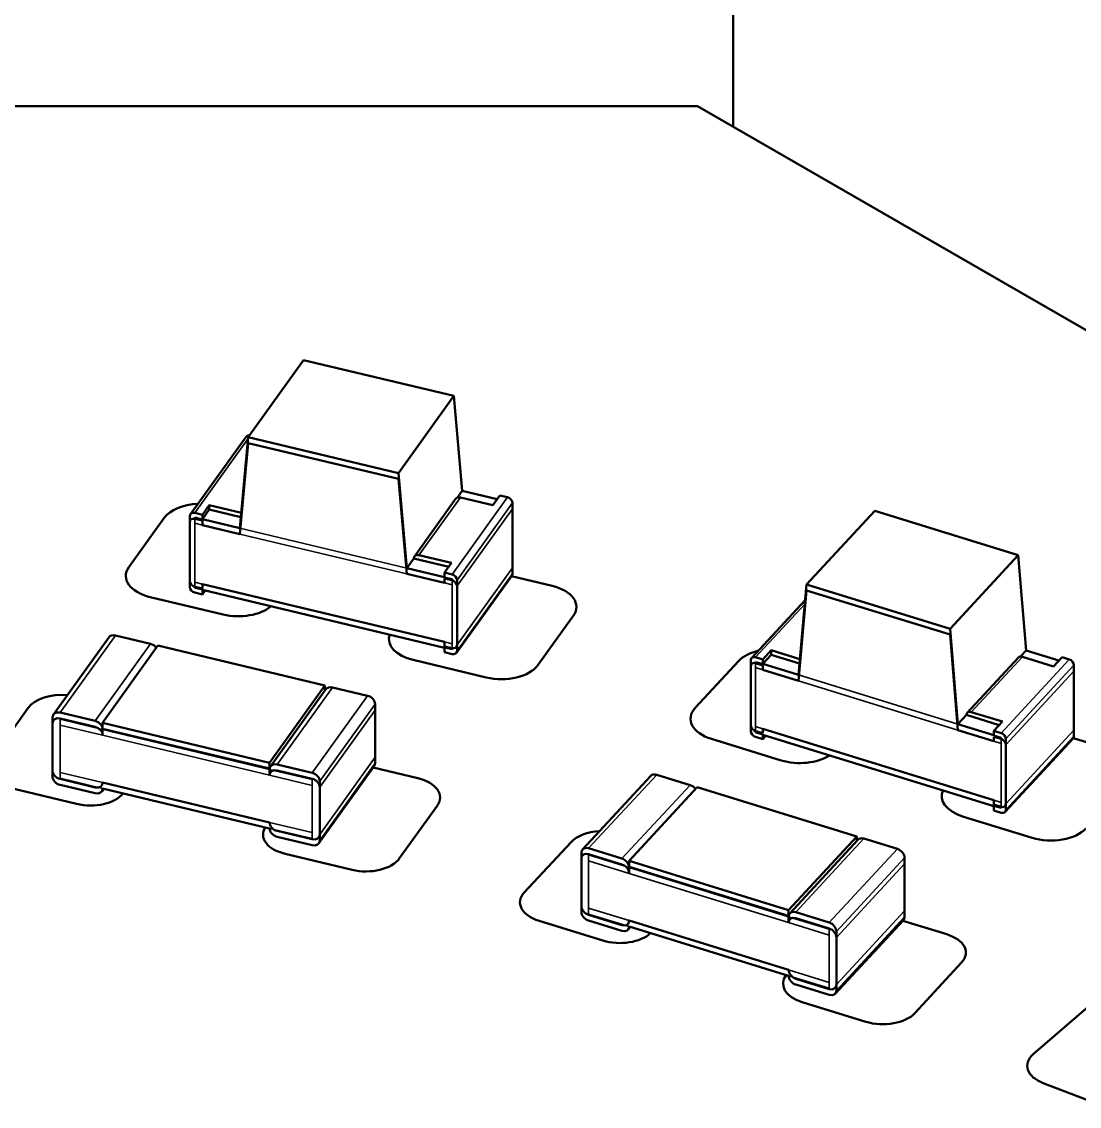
# Model space of a CAD drawing. Header units: inches. Extents: x -20.7 to 49, y -43 to 17.2.
# Drawn here: x -11.492 to -10.801, y -0.334 to 0.375 of the extents above; entities that cross this region are included whole.
import ezdxf

# ---------------------------------------------------------------- set-up
doc = ezdxf.new("R2010")
doc.units = ezdxf.units.IN
doc.header["$MEASUREMENT"] = 0
doc.layers.add('Visible (ANSI)', color=7, linetype='Continuous', lineweight=50)
doc.layers.add('Visible Narrow (ANSI)', color=7, linetype='Continuous', lineweight=35)

msp = doc.modelspace()

# ---------------------------------------------------------------- linework, layer by layer
at = {"layer": 'Visible (ANSI)'}
for p, q in [((-11.02742, 0.4385), (-11.02742, 0.30601)), ((-12.80522, 0.31937), (-11.05057, 0.31937)), ((-11.05057, 0.31937), (-10.12544, -0.21475)), ((-11.30802, 0.15343), (-11.34418, 0.10303)), ((-11.30802, 0.15343), (-11.20981, 0.12994)), ((-11.20981, 0.12994), (-11.24597, 0.07954)), ((-11.20981, 0.12994), (-11.20436, 0.06788)), ((-11.38198, 0.05269), (-11.34582, 0.10309)), ((-11.34964, 0.04358), (-11.34418, 0.10303)), ((-11.34418, 0.10303), (-11.24597, 0.07954)), ((-11.34964, 0.03972), (-11.34418, 0.09917)), ((-11.34418, 0.09917), (-11.24597, 0.07569)), ((-11.24597, 0.07954), (-11.24052, 0.01748)), ((-11.24597, 0.07569), (-11.24052, 0.01363)), ((-11.20436, 0.06788), (-11.20739, 0.06365)), ((-11.20436, 0.06788), (-11.18158, 0.06244)), ((-11.18432, 0.05861), (-11.17981, 0.06491)), ((-11.17981, 0.06491), (-11.17489, 0.06373)), ((-11.36967, 0.05864), (-11.37419, 0.05234)), ((-11.36967, 0.05864), (-11.36967, 0.05575)), ((-11.34871, 0.05363), (-11.36967, 0.05864)), ((-11.2356, 0.02507), (-11.20848, 0.06287)), ((-11.2056, 0.06369), (-11.18432, 0.05861)), ((-11.17162, 0.01762), (-11.17162, 0.06006)), ((-11.42225, 0.01803), (-11.39909, 0.05032)), ((-11.38237, 0.00898), (-11.38237, 0.05141)), ((-11.3791, 0.05352), (-11.37419, 0.05234)), ((-11.3791, 0.04966), (-11.37419, 0.04849)), ((-11.37419, 0.04945), (-11.36967, 0.05575)), ((-11.37419, 0.04945), (-11.37419, 0.05234)), ((-11.36967, 0.05575), (-11.34897, 0.0508)), ((-11.17162, 0.01377), (-11.17162, 0.0562)), ((-10.93487, 0.05487), (-10.97941, 0.00676)), ((-10.93487, 0.05487), (-10.84112, 0.02594)), ((-11.38237, 0.00512), (-11.38237, 0.04755)), ((-11.37419, 0.04945), (-11.34964, 0.04358)), ((-11.37419, 0.04559), (-11.37419, 0.04849)), ((-11.37419, 0.04559), (-11.34964, 0.03972)), ((-11.236, 0.02378), (-11.24052, 0.01748)), ((-11.236, 0.02378), (-11.21322, 0.01834)), ((-11.21144, 0.02081), (-11.23272, 0.02589)), ((-10.84112, 0.02594), (-10.88566, -0.02218)), ((-10.84112, 0.02594), (-10.83592, -0.03643)), ((-11.24052, 0.01748), (-11.21596, 0.01161)), ((-11.21596, 0.01451), (-11.21144, 0.02081)), ((-11.21596, 0.01451), (-11.21105, 0.01333)), ((-11.21596, 0.01451), (-11.21596, 0.01161)), ((-11.24052, 0.01363), (-11.21596, 0.00776)), ((-11.21596, 0.01065), (-11.21105, 0.00947)), ((-11.21596, 0.01065), (-11.21596, 0.00776)), ((-11.20817, -0.03792), (-11.17202, 0.01248)), ((-11.20778, -0.03278), (-11.20778, 0.00966)), ((-11.17221, 0.01221), (-11.14573, 0.00588)), ((-11.3791, 0.0053), (-11.37419, 0.00413)), ((-11.3791, 0.00144), (-11.37419, 0.00027)), ((-11.37419, 0.00702), (-11.21596, -0.03082)), ((-11.37419, 0.00413), (-11.37419, 0.00702)), ((-11.37419, 0.00316), (-11.21596, -0.03468)), ((-11.37419, 0.00027), (-11.37419, 0.00316)), ((-11.37242, 0.00274), (-11.37419, 0.00027)), ((-11.20778, -0.03663), (-11.20778, 0.0058)), ((-10.98462, -0.05239), (-10.97941, 0.00676)), ((-10.98462, -0.05625), (-10.97941, 0.0029)), ((-10.97941, 0.00676), (-10.88566, -0.02218)), ((-10.97941, 0.0029), (-10.88566, -0.02603)), ((-11.36053, -0.01287), (-11.40827, -0.00146)), ((-11.01535, -0.04131), (-10.98031, -0.00347)), ((-11.13174, -0.01361), (-11.15491, -0.0459)), ((-11.47151, -0.07822), (-11.43536, -0.02782)), ((-11.43104, -0.02658), (-11.40812, -0.03206)), ((-10.88566, -0.02218), (-10.88046, -0.08454)), ((-10.88566, -0.02603), (-10.88046, -0.08839)), ((-11.43937, -0.08363), (-11.40321, -0.03323)), ((-11.40321, -0.03323), (-11.29409, -0.05933)), ((-11.21596, -0.03082), (-11.21596, -0.03371)), ((-11.21596, -0.03371), (-11.21105, -0.03489)), ((-11.21596, -0.03468), (-11.21596, -0.03757)), ((-11.21596, -0.03757), (-11.21105, -0.03874)), ((-11.01274, -0.04082), (-11.00806, -0.04227)), ((-11.00249, -0.03625), (-11.00806, -0.04227)), ((-11.00806, -0.04516), (-11.00249, -0.03915)), ((-11.00806, -0.04516), (-11.00806, -0.04227)), ((-11.00249, -0.03625), (-11.00249, -0.03915)), ((-10.98371, -0.04205), (-11.00249, -0.03625)), ((-11.00249, -0.03915), (-10.98396, -0.04486)), ((-10.87436, -0.07708), (-10.84096, -0.041)), ((-10.83592, -0.03643), (-10.83956, -0.04036)), ((-10.83836, -0.04051), (-10.81805, -0.04678)), ((-10.83592, -0.03643), (-10.81456, -0.04302)), ((-10.81805, -0.04678), (-10.81248, -0.04077)), ((-10.81248, -0.04077), (-10.80779, -0.04221)), ((-11.18866, -0.05397), (-11.2364, -0.04256)), ((-11.05214, -0.07396), (-11.0236, -0.04314)), ((-11.01587, -0.08518), (-11.01587, -0.04275)), ((-11.01587, -0.08904), (-11.01587, -0.04661)), ((-11.01274, -0.04468), (-11.00806, -0.04612)), ((-11.00806, -0.04516), (-10.98462, -0.05239)), ((-11.00806, -0.04902), (-11.00806, -0.04612)), ((-11.00806, -0.04902), (-10.98462, -0.05625)), ((-10.80467, -0.0885), (-10.80467, -0.04607)), ((-10.80467, -0.09236), (-10.80467, -0.04993)), ((-11.33025, -0.10973), (-11.29409, -0.05933)), ((-11.32966, -0.11214), (-11.2935, -0.06174)), ((-11.29409, -0.06257), (-11.29409, -0.05933)), ((-11.28918, -0.0605), (-11.26627, -0.06598)), ((-11.51283, -0.10843), (-11.48797, -0.07378)), ((-11.4672, -0.07698), (-11.44428, -0.08246)), ((-11.26136, -0.10621), (-11.26136, -0.07149)), ((-11.26136, -0.11007), (-11.26136, -0.07535)), ((-10.85145, -0.08286), (-10.87176, -0.07659)), ((-11.47211, -0.11486), (-11.47211, -0.08014)), ((-11.47211, -0.11872), (-11.47211, -0.084)), ((-11.4672, -0.08083), (-11.44428, -0.08631)), ((-11.43937, -0.08363), (-11.33025, -0.10973)), ((-11.43937, -0.08797), (-11.43937, -0.08363)), ((-10.87489, -0.07852), (-10.88046, -0.08454)), ((-10.88046, -0.08454), (-10.85702, -0.09177)), ((-10.87489, -0.07852), (-10.85354, -0.08511)), ((-10.85702, -0.08888), (-10.85145, -0.08286)), ((-11.43937, -0.08749), (-11.33025, -0.11358)), ((-11.43937, -0.09183), (-11.43937, -0.08749)), ((-11.01274, -0.08904), (-11.00806, -0.09049)), ((-11.00806, -0.08759), (-10.85702, -0.1342)), ((-11.00806, -0.09049), (-11.00806, -0.08759)), ((-11.00806, -0.09145), (-10.85702, -0.13806)), ((-11.00806, -0.09434), (-11.00806, -0.09145)), ((-11.00597, -0.09209), (-11.00806, -0.09434)), ((-10.88046, -0.08839), (-10.85702, -0.09563)), ((-10.85702, -0.08888), (-10.85233, -0.09032)), ((-10.85702, -0.08888), (-10.85702, -0.09177)), ((-10.99596, -0.10822), (-11.04153, -0.09415)), ((-11.01274, -0.0929), (-11.00806, -0.09434)), ((-10.85702, -0.09273), (-10.85233, -0.09418)), ((-10.85702, -0.09273), (-10.85702, -0.09563)), ((-10.84973, -0.14191), (-10.80519, -0.0938)), ((-10.84921, -0.13661), (-10.84921, -0.09418)), ((-10.84921, -0.14047), (-10.84921, -0.09804)), ((-10.80508, -0.09367), (-10.77901, -0.10171)), ((-11.33025, -0.11406), (-11.33025, -0.10973)), ((-11.32534, -0.1109), (-11.30242, -0.11638)), ((-11.29811, -0.16239), (-11.26195, -0.11199)), ((-11.26261, -0.11291), (-11.23341, -0.11989)), ((-11.4672, -0.12037), (-11.44428, -0.12585)), ((-11.33025, -0.11358), (-11.33021, -0.11353)), ((-11.33025, -0.11792), (-11.33025, -0.11358)), ((-11.32534, -0.11476), (-11.30242, -0.12024)), ((-11.12577, -0.16641), (-11.08123, -0.1183)), ((-11.07733, -0.11757), (-11.05546, -0.12432)), ((-11.4564, -0.13669), (-11.50005, -0.12625)), ((-11.4672, -0.12423), (-11.44428, -0.12971)), ((-11.43996, -0.12847), (-11.4387, -0.1267)), ((-11.43937, -0.12269), (-11.33025, -0.14878)), ((-11.43937, -0.12654), (-11.33025, -0.15264)), ((-11.29751, -0.15661), (-11.29751, -0.12189)), ((-11.29751, -0.16047), (-11.29751, -0.12575)), ((-11.09531, -0.17388), (-11.05077, -0.12577)), ((-11.05077, -0.12577), (-10.94661, -0.15791)), ((-10.85702, -0.1342), (-10.85702, -0.1371)), ((-11.22063, -0.13771), (-11.24549, -0.17236)), ((-10.85702, -0.1371), (-10.85233, -0.13854)), ((-10.85702, -0.13806), (-10.85702, -0.14095)), ((-10.85702, -0.14095), (-10.85233, -0.1424)), ((-10.8319, -0.15884), (-10.87747, -0.14478)), ((-11.32534, -0.1543), (-11.30242, -0.15978)), ((-11.32534, -0.15815), (-11.30242, -0.16363)), ((-11.16387, -0.19465), (-11.13325, -0.16157)), ((-10.99115, -0.20602), (-10.94661, -0.15791)), ((-10.99036, -0.2082), (-10.94582, -0.16009)), ((-10.94661, -0.16094), (-10.94661, -0.15791)), ((-10.94192, -0.15936), (-10.92004, -0.16611)), ((-11.27635, -0.17974), (-11.32, -0.16931)), ((-11.12656, -0.20329), (-11.12656, -0.16858)), ((-11.12187, -0.16568), (-11.1, -0.17243)), ((-11.12187, -0.16954), (-11.1, -0.17629)), ((-11.12656, -0.20715), (-11.12656, -0.17243)), ((-11.09531, -0.17388), (-10.99115, -0.20602)), ((-11.09531, -0.17822), (-11.09531, -0.17388)), ((-10.91536, -0.20661), (-10.91536, -0.1719)), ((-10.91536, -0.21047), (-10.91536, -0.17575)), ((-11.09531, -0.17774), (-10.99115, -0.20988)), ((-11.09531, -0.18208), (-11.09531, -0.17774)), ((-11.12187, -0.20908), (-11.1, -0.21583)), ((-10.99115, -0.21036), (-10.99115, -0.20602)), ((-10.99115, -0.20988), (-10.99111, -0.20984)), ((-10.99115, -0.21422), (-10.99115, -0.20988)), ((-10.98646, -0.20747), (-10.96459, -0.21422)), ((-10.98646, -0.21133), (-10.96459, -0.21808)), ((-10.96069, -0.26075), (-10.91614, -0.21263)), ((-11.11251, -0.22597), (-11.15417, -0.21311)), ((-11.12187, -0.21294), (-11.1, -0.21969)), ((-11.0961, -0.21896), (-11.09436, -0.21709)), ((-11.09531, -0.21294), (-10.99115, -0.24508)), ((-11.09531, -0.21679), (-10.99115, -0.24894)), ((-10.91648, -0.213), (-10.88774, -0.22187)), ((-10.9599, -0.25472), (-10.9599, -0.22001)), ((-10.9599, -0.25858), (-10.9599, -0.22386)), ((-10.87805, -0.24033), (-10.90867, -0.27341)), ((-10.98646, -0.25087), (-10.96459, -0.25762)), ((-10.98646, -0.25472), (-10.96459, -0.26148)), ((-10.94064, -0.279), (-10.9823, -0.26615)), ((-10.83123, -0.3002), (-10.79514, -0.26902)), ((-10.78543, -0.33428), (-10.82471, -0.31912))]:
    msp.add_line(p, q, dxfattribs=at)
for centre, major_axis, ratio, start_param, end_param in [((-11.34294, 0.10103), (-0.00288, 0.00207), 0.754344, 5.373842, 6.283185), ((-11.2056, 0.0608), (-0.00288, 0.00207), 0.754344, 5.208448, 6.283185), ((-11.37522, 0.04461), (0.02584, 0), 0.57735, 1.643779, 2.748893), ((-11.17489, 0.06084), (-0.00288, 0.00207), 0.754344, 3.637652, 5.208448), ((-11.3791, 0.05063), (-0.00288, 0.00207), 0.754344, 5.208448, 6.779244), ((-11.3791, 0.04677), (-0.00288, 0.00207), 0.754344, 5.208448, 6.779244), ((-11.23272, 0.023), (-0.00288, 0.00207), 0.754344, 5.208448, 6.779244), ((-11.39838, 0.01232), (-0.02584, 0), 0.57735, 5.890486, 7.461282), ((-11.3791, 0.00819), (0.00288, -0.00207), 0.754344, 3.637652, 5.208448), ((-11.21105, 0.01044), (-0.00288, 0.00207), 0.754344, 3.637652, 5.208448), ((-11.21105, 0.00658), (-0.00288, 0.00207), 0.754344, 3.637652, 5.208448), ((-11.17489, 0.01455), (0.00288, -0.00207), 0.754344, 0, 0.496059), ((-11.3791, 0.00434), (0.00288, -0.00207), 0.754344, 3.637652, 5.208448), ((-11.15561, -0.00791), (0.02584, 0), 0.57735, 5.890486, 7.461282), ((-11.35064, 0.00091), (-0.02584, 0), 0.57735, 1.178097, 2.538157), ((-11.43104, -0.03091), (-0.00432, 0.0031), 0.754344, 5.208448, 6.283185), ((-11.22652, -0.02878), (-0.02584, 0), 0.57735, 6.101221, 7.461282), ((-11.40812, -0.03639), (-0.00432, 0.0031), 0.754344, 4.297048, 5.208448), ((-11.21105, -0.03199), (0.00288, -0.00207), 0.754344, 5.208448, 6.779244), ((-11.21105, -0.03585), (0.00288, -0.00207), 0.754344, 5.208448, 6.779244), ((-11.00082, -0.05017), (0.02584, 0), 0.57735, 1.968573, 2.650722), ((-11.01274, -0.04371), (-0.0026, 0.00241), 0.720086, 5.300384, 6.87118), ((-10.83836, -0.0434), (-0.0026, 0.00241), 0.720086, 5.300384, 6.283185), ((-10.80779, -0.04511), (-0.0026, 0.00241), 0.720086, 3.729588, 5.300384), ((-11.17878, -0.04019), (-0.02584, 0), 0.57735, 1.178097, 2.748893), ((-11.01274, -0.04757), (-0.0026, 0.00241), 0.720086, 5.300384, 6.87118), ((-11.28918, -0.06484), (-0.00432, 0.0031), 0.754344, 5.208448, 6.283185), ((-11.46615, -0.079), (0.02362, 0), 0.57735, 1.411997, 2.748884), ((-11.26627, -0.07032), (-0.00432, 0.0031), 0.754344, 3.637652, 5.208448), ((-11.4672, -0.08131), (-0.00432, 0.0031), 0.754344, 5.208448, 6.779244), ((-11.02935, -0.081), (-0.02584, 0), 0.57735, 5.792311, 7.363116), ((-10.87176, -0.07949), (-0.0026, 0.00241), 0.720086, 5.300384, 6.87118), ((-11.4672, -0.08517), (-0.00432, 0.0031), 0.754344, 5.208448, 6.779244), ((-11.44428, -0.08679), (-0.00432, 0.0031), 0.754344, 3.637652, 5.208448), ((-11.44428, -0.09065), (-0.00432, 0.0031), 0.754344, 3.637652, 5.208448), ((-11.01274, -0.08615), (0.0026, -0.00241), 0.720086, 3.729588, 5.300384), ((-11.01274, -0.09), (0.0026, -0.00241), 0.720086, 3.729588, 5.300384), ((-10.85233, -0.09322), (-0.0026, 0.00241), 0.720086, 3.729588, 5.300384), ((-10.85233, -0.09707), (-0.0026, 0.00241), 0.720086, 3.729588, 5.300384), ((-10.80779, -0.09139), (0.0026, -0.00241), 0.720086, 0, 0.587995), ((-10.98378, -0.09506), (-0.02584, 0), 0.57735, 1.07992, 2.419132), ((-11.32534, -0.11524), (-0.00432, 0.0031), 0.754344, 5.208448, 6.779244), ((-11.26627, -0.10889), (0.00432, -0.0031), 0.754344, 0, 0.496059), ((-11.4672, -0.11603), (0.00432, -0.0031), 0.754344, 3.637652, 5.208448), ((-11.4672, -0.11989), (0.00432, -0.0031), 0.754344, 3.637652, 5.208448), ((-11.32534, -0.1191), (-0.00432, 0.0031), 0.754344, 5.208448, 6.779244), ((-11.30242, -0.12072), (-0.00432, 0.0031), 0.754344, 3.637652, 5.208448), ((-11.30242, -0.12458), (-0.00432, 0.0031), 0.754344, 3.637652, 5.208448), ((-11.24245, -0.13249), (0.02362, 0), 0.57735, 5.890492, 7.461279), ((-11.07733, -0.12191), (-0.0039, 0.00361), 0.720086, 5.300384, 6.283185), ((-11.44428, -0.12151), (0.00432, -0.0031), 0.754344, 5.208448, 6.779244), ((-11.44428, -0.12537), (0.00432, -0.0031), 0.754344, 5.208448, 6.779244), ((-11.05546, -0.12866), (-0.0039, 0.00361), 0.720086, 4.431343, 5.300384), ((-11.44736, -0.12409), (-0.02362, 0), 0.57735, 1.17811, 2.711827), ((-10.86529, -0.13162), (-0.02584, 0), 0.57735, 6.023895, 7.363116), ((-10.85233, -0.13565), (0.0026, -0.00241), 0.720086, 5.300384, 6.87118), ((-10.85233, -0.13951), (0.0026, -0.00241), 0.720086, 5.300384, 6.87118), ((-11.32534, -0.14996), (0.00432, -0.0031), 0.754344, 3.637652, 5.208448), ((-11.31096, -0.15671), (-0.02362, 0), 0.57735, 5.927548, 7.461279), ((-11.32534, -0.15381), (0.00432, -0.0031), 0.754344, 3.637652, 5.208448), ((-11.11242, -0.168), (0.02362, 0), 0.57735, 1.666753, 2.650715), ((-10.81972, -0.14569), (-0.02584, 0), 0.57735, 1.07992, 2.650722), ((-11.30242, -0.15544), (0.00432, -0.0031), 0.754344, 5.208448, 6.779244), ((-11.30242, -0.15929), (0.00432, -0.0031), 0.754344, 5.208448, 6.779244), ((-10.94192, -0.1637), (-0.0039, 0.00361), 0.720086, 5.300384, 6.283185), ((-11.12187, -0.17002), (-0.0039, 0.00361), 0.720086, 5.300384, 6.87118), ((-11.12187, -0.17388), (-0.0039, 0.00361), 0.720086, 5.300384, 6.87118), ((-10.92004, -0.17045), (-0.0039, 0.00361), 0.720086, 3.729588, 5.300384), ((-11.26731, -0.16714), (-0.02362, 0), 0.57735, 1.17811, 2.748884), ((-11.1, -0.17677), (-0.0039, 0.00361), 0.720086, 3.729588, 5.300384), ((-11.1, -0.18063), (-0.0039, 0.00361), 0.720086, 3.729588, 5.300384), ((-11.14304, -0.20108), (-0.02362, 0), 0.57735, 5.792319, 7.363094), ((-11.12187, -0.20474), (0.0039, -0.00361), 0.720086, 3.729588, 5.300384), ((-11.12187, -0.2086), (0.0039, -0.00361), 0.720086, 3.729588, 5.300384), ((-10.98646, -0.21181), (-0.0039, 0.00361), 0.720086, 5.300384, 6.87118), ((-10.98646, -0.21567), (-0.0039, 0.00361), 0.720086, 5.300384, 6.87118), ((-10.92004, -0.20902), (0.0039, -0.00361), 0.720086, 0, 0.587995), ((-11.1, -0.21149), (0.0039, -0.00361), 0.720086, 5.300384, 6.87118), ((-11.1, -0.21535), (0.0039, -0.00361), 0.720086, 5.300384, 6.87118), ((-10.96459, -0.21856), (-0.0039, 0.00361), 0.720086, 3.729588, 5.300384), ((-10.96459, -0.22242), (-0.0039, 0.00361), 0.720086, 3.729588, 5.300384), ((-11.10137, -0.21394), (-0.02362, 0), 0.57735, 1.079927, 2.586924), ((-10.89888, -0.2339), (0.02362, 0), 0.57735, 5.792319, 7.363094), ((-10.98646, -0.24653), (0.0039, -0.00361), 0.720086, 3.729588, 5.300384), ((-10.97117, -0.25412), (-0.02362, 0), 0.57735, 5.856113, 7.363094), ((-10.98646, -0.25039), (0.0039, -0.00361), 0.720086, 3.729588, 5.300384), ((-10.96459, -0.25328), (0.0039, -0.00361), 0.720086, 5.300384, 6.87118), ((-10.96459, -0.25714), (0.0039, -0.00361), 0.720086, 5.300384, 6.87118), ((-10.9295, -0.26698), (-0.02362, 0), 0.57735, 1.079927, 2.650715), ((-10.81159, -0.30778), (-0.02362, 0), 0.57735, 5.694135, 7.264934)]:
    msp.add_ellipse(centre, major_axis=major_axis, ratio=ratio, start_param=start_param, end_param=end_param, dxfattribs=at)
at = {"layer": 'Visible Narrow (ANSI)'}
for p, q in [((-11.3791, 0.05352), (-11.34427, 0.10207)), ((-11.23272, 0.02589), (-11.2056, 0.06369)), ((-11.21105, 0.01333), (-11.17489, 0.06373)), ((-11.20778, 0.00966), (-11.17162, 0.06006)), ((-11.3791, 0.05063), (-11.37419, 0.04945)), ((-11.3791, 0.00819), (-11.3791, 0.05063)), ((-11.20778, 0.0058), (-11.17162, 0.0562)), ((-11.3791, 0.04677), (-11.37419, 0.04559)), ((-11.3791, 0.00434), (-11.3791, 0.04677)), ((-11.24052, 0.01748), (-11.34964, 0.04358)), ((-11.24052, 0.01363), (-11.34964, 0.03972)), ((-11.20778, -0.03278), (-11.17162, 0.01762)), ((-11.3791, 0.00819), (-11.37419, 0.00702)), ((-11.21596, 0.01161), (-11.21105, 0.01044)), ((-11.21596, 0.00776), (-11.21105, 0.00658)), ((-11.21105, -0.03199), (-11.21105, 0.01044)), ((-11.20778, -0.03663), (-11.17162, 0.01377)), ((-11.3791, 0.00434), (-11.37419, 0.00316)), ((-11.21105, -0.03585), (-11.21105, 0.00658)), ((-11.01274, -0.04082), (-10.98054, -0.00603)), ((-11.4672, -0.07698), (-11.43104, -0.02658)), ((-11.44428, -0.08246), (-11.40812, -0.03206)), ((-11.21596, -0.03082), (-11.21105, -0.03199)), ((-11.21596, -0.03468), (-11.21105, -0.03585)), ((-10.87176, -0.07659), (-10.83836, -0.04051)), ((-10.85233, -0.09032), (-10.80779, -0.04221)), ((-11.01274, -0.04371), (-11.00806, -0.04516)), ((-11.01274, -0.08615), (-11.01274, -0.04371)), ((-11.01274, -0.04757), (-11.00806, -0.04902)), ((-11.01274, -0.09), (-11.01274, -0.04757)), ((-10.84921, -0.09418), (-10.80467, -0.04607)), ((-10.88046, -0.08454), (-10.98462, -0.05239)), ((-10.88046, -0.08839), (-10.98462, -0.05625)), ((-10.84921, -0.09804), (-10.80467, -0.04993)), ((-11.32534, -0.1109), (-11.28918, -0.0605)), ((-11.30242, -0.11638), (-11.26627, -0.06598)), ((-11.29751, -0.12189), (-11.26136, -0.07149)), ((-11.29751, -0.12575), (-11.26136, -0.07535)), ((-11.4672, -0.11603), (-11.4672, -0.08131)), ((-11.4672, -0.08131), (-11.43937, -0.08797)), ((-11.4672, -0.11989), (-11.4672, -0.08517)), ((-11.4672, -0.08517), (-11.43937, -0.09183)), ((-11.43937, -0.08797), (-11.33025, -0.11406)), ((-11.43937, -0.09183), (-11.33025, -0.11792)), ((-11.01274, -0.08615), (-11.00806, -0.08759)), ((-11.01274, -0.09), (-11.00806, -0.09145)), ((-10.85702, -0.09177), (-10.85233, -0.09322)), ((-10.84921, -0.13661), (-10.80467, -0.0885)), ((-10.85702, -0.09563), (-10.85233, -0.09707)), ((-10.85233, -0.13565), (-10.85233, -0.09322)), ((-10.85233, -0.13951), (-10.85233, -0.09707)), ((-10.84921, -0.14047), (-10.80467, -0.09236)), ((-11.29751, -0.15661), (-11.26136, -0.10621)), ((-11.29751, -0.16047), (-11.26136, -0.11007)), ((-11.4672, -0.11603), (-11.43937, -0.12269)), ((-11.4672, -0.11989), (-11.43937, -0.12654)), ((-11.33025, -0.11406), (-11.30242, -0.12072)), ((-11.33025, -0.11792), (-11.30242, -0.12458)), ((-11.12187, -0.16568), (-11.07733, -0.11757)), ((-11.30242, -0.15544), (-11.30242, -0.12072)), ((-11.30242, -0.15929), (-11.30242, -0.12458)), ((-11.1, -0.17243), (-11.05546, -0.12432)), ((-10.85702, -0.1342), (-10.85233, -0.13565)), ((-10.85702, -0.13806), (-10.85233, -0.13951)), ((-11.33025, -0.14878), (-11.30242, -0.15544)), ((-11.33025, -0.15264), (-11.30242, -0.15929)), ((-10.98646, -0.20747), (-10.94192, -0.15936)), ((-11.12187, -0.20474), (-11.12187, -0.17002)), ((-11.12187, -0.17002), (-11.09531, -0.17822)), ((-10.96459, -0.21422), (-10.92004, -0.16611)), ((-11.12187, -0.2086), (-11.12187, -0.17388)), ((-11.12187, -0.17388), (-11.09531, -0.18208)), ((-10.9599, -0.22001), (-10.91536, -0.1719)), ((-10.9599, -0.22386), (-10.91536, -0.17575)), ((-11.09531, -0.17822), (-10.99115, -0.21036)), ((-11.09531, -0.18208), (-10.99115, -0.21422)), ((-11.12187, -0.20474), (-11.09531, -0.21294)), ((-11.12187, -0.2086), (-11.09531, -0.21679)), ((-10.99115, -0.21036), (-10.96459, -0.21856)), ((-10.9599, -0.25472), (-10.91536, -0.20661)), ((-10.9599, -0.25858), (-10.91536, -0.21047)), ((-10.99115, -0.21422), (-10.96459, -0.22242)), ((-10.96459, -0.25328), (-10.96459, -0.21856)), ((-10.96459, -0.25714), (-10.96459, -0.22242)), ((-10.99115, -0.24508), (-10.96459, -0.25328)), ((-10.99115, -0.24894), (-10.96459, -0.25714))]:
    msp.add_line(p, q, dxfattribs=at)

doc.saveas('drawing.dxf')
